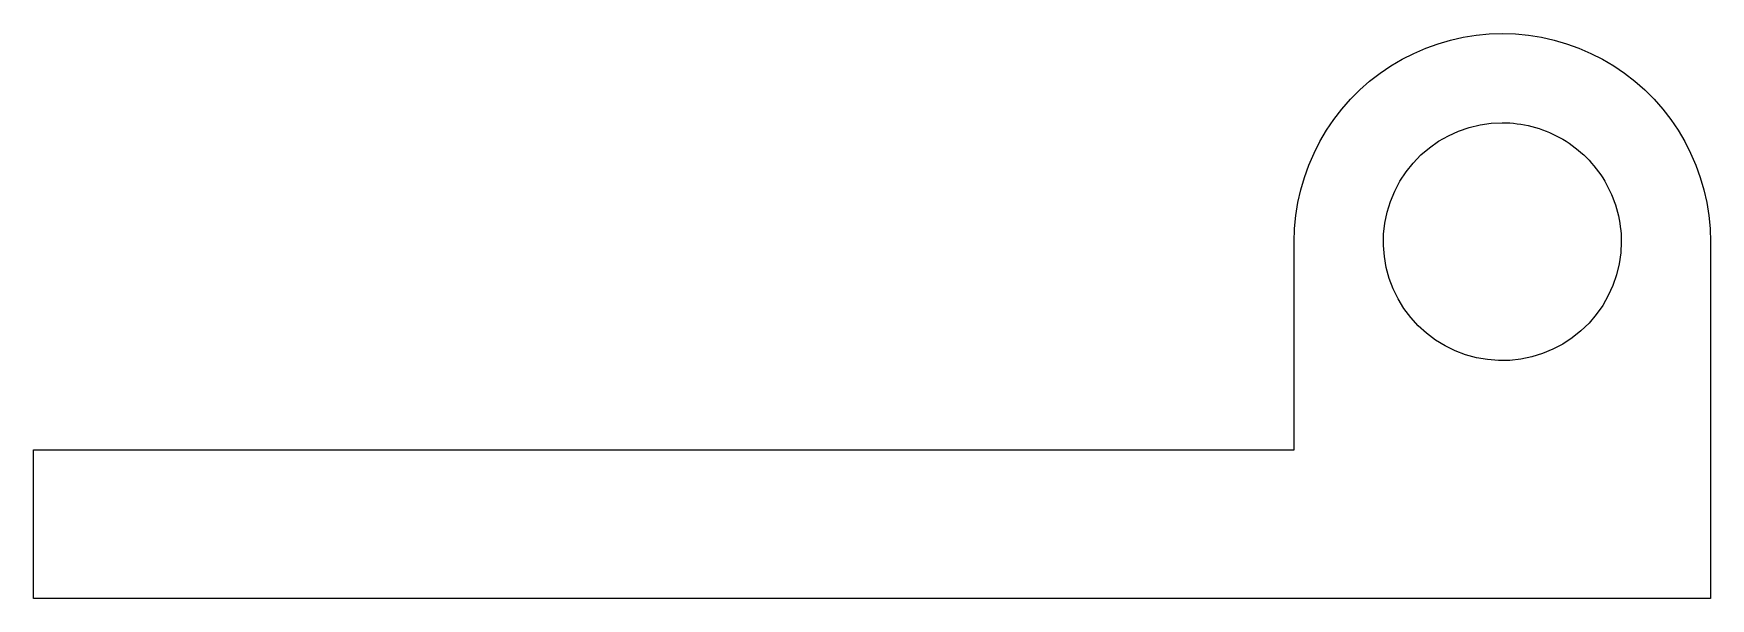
# Model space of a CAD drawing. Header units: metres. Extents: x -40.7 to 15.7, y 0 to 19.
import ezdxf

# ---------------------------------------------------------------- set-up
doc = ezdxf.new("R2010")
doc.units = ezdxf.units.M

msp = doc.modelspace()

# ---------------------------------------------------------------- linework, layer by layer
for points in [[(1.7, 12), (1.714, 12.44), (1.755, 12.877), (1.824, 13.312), (1.92, 13.741), (2.043, 14.163), (2.192, 14.577), (2.366, 14.98), (2.566, 15.372), (2.79, 15.751), (3.037, 16.114), (3.306, 16.462), (3.597, 16.792), (3.908, 17.103), (4.238, 17.394), (4.586, 17.663), (4.949, 17.91), (5.328, 18.134), (5.72, 18.334), (6.123, 18.508), (6.537, 18.657), (6.959, 18.78), (7.388, 18.876), (7.823, 18.945), (8.26, 18.986), (8.7, 19), (9.14, 18.986), (9.577, 18.945), (10.012, 18.876), (10.441, 18.78), (10.863, 18.657), (11.277, 18.508), (11.68, 18.334), (12.072, 18.134), (12.451, 17.91), (12.814, 17.663), (13.162, 17.394), (13.492, 17.103), (13.803, 16.792), (14.094, 16.462), (14.363, 16.114), (14.61, 15.751), (14.834, 15.372), (15.034, 14.98), (15.208, 14.577), (15.357, 14.163), (15.48, 13.741), (15.576, 13.312), (15.645, 12.877), (15.686, 12.44), (15.7, 12)], [(12.7, 12), (12.682, 11.624), (12.629, 11.25), (12.541, 10.884), (12.419, 10.528), (12.264, 10.184), (12.077, 9.857), (11.861, 9.548), (11.616, 9.262), (11.345, 9), (11.051, 8.764), (10.736, 8.557), (10.403, 8.381), (10.055, 8.236), (9.695, 8.126), (9.326, 8.049), (8.951, 8.008), (8.574, 8.002), (8.199, 8.032), (7.827, 8.096), (7.464, 8.196), (7.111, 8.329), (6.773, 8.495), (6.452, 8.692), (6.15, 8.918), (5.872, 9.172), (5.618, 9.45), (5.392, 9.752), (5.195, 10.073), (5.029, 10.411), (4.896, 10.764), (4.796, 11.127), (4.732, 11.499), (4.702, 11.874), (4.708, 12.251), (4.749, 12.626), (4.826, 12.995), (4.936, 13.355), (5.081, 13.703), (5.257, 14.036), (5.464, 14.351), (5.7, 14.645), (5.962, 14.916), (6.248, 15.161), (6.557, 15.377), (6.884, 15.564), (7.228, 15.719), (7.584, 15.841), (7.95, 15.929), (8.324, 15.982), (8.7, 16)], [(8.7, 16), (8.826, 15.998), (8.951, 15.992), (9.076, 15.982), (9.201, 15.968), (9.326, 15.951), (9.45, 15.929), (9.573, 15.904), (9.695, 15.874), (9.816, 15.841), (9.936, 15.804), (10.055, 15.764), (10.172, 15.719), (10.289, 15.671), (10.403, 15.619), (10.516, 15.564), (10.627, 15.505), (10.736, 15.443), (10.843, 15.377), (10.948, 15.308), (11.051, 15.236), (11.152, 15.161), (11.25, 15.082), (11.345, 15), (11.438, 14.916), (11.528, 14.828), (11.616, 14.738), (11.7, 14.645), (11.782, 14.55), (11.861, 14.452), (11.936, 14.351), (12.008, 14.248), (12.077, 14.143), (12.143, 14.036), (12.205, 13.927), (12.264, 13.816), (12.319, 13.703), (12.371, 13.589), (12.419, 13.472), (12.464, 13.355), (12.504, 13.236), (12.541, 13.116), (12.574, 12.995), (12.604, 12.873), (12.629, 12.75), (12.651, 12.626), (12.668, 12.501), (12.682, 12.376), (12.692, 12.251), (12.698, 12.126), (12.7, 12)], [(1.7, 5), (1.7, 5.14), (1.7, 5.28), (1.7, 5.42), (1.7, 5.56), (1.7, 5.7), (1.7, 5.84), (1.7, 5.98), (1.7, 6.12), (1.7, 6.26), (1.7, 6.4), (1.7, 6.54), (1.7, 6.68), (1.7, 6.82), (1.7, 6.96), (1.7, 7.1), (1.7, 7.24), (1.7, 7.38), (1.7, 7.52), (1.7, 7.66), (1.7, 7.8), (1.7, 7.94), (1.7, 8.08), (1.7, 8.22), (1.7, 8.36), (1.7, 8.5), (1.7, 8.64), (1.7, 8.78), (1.7, 8.92), (1.7, 9.06), (1.7, 9.2), (1.7, 9.34), (1.7, 9.48), (1.7, 9.62), (1.7, 9.76), (1.7, 9.9), (1.7, 10.04), (1.7, 10.18), (1.7, 10.32), (1.7, 10.46), (1.7, 10.6), (1.7, 10.74), (1.7, 10.88), (1.7, 11.02), (1.7, 11.16), (1.7, 11.3), (1.7, 11.44), (1.7, 11.58), (1.7, 11.72), (1.7, 11.86), (1.7, 12)], [(1.7, 5), (1.7, 5.14), (1.7, 5.28), (1.7, 5.42), (1.7, 5.56), (1.7, 5.7), (1.7, 5.84), (1.7, 5.98), (1.7, 6.12), (1.7, 6.26), (1.7, 6.4), (1.7, 6.54), (1.7, 6.68), (1.7, 6.82), (1.7, 6.96), (1.7, 7.1), (1.7, 7.24), (1.7, 7.38), (1.7, 7.52), (1.7, 7.66), (1.7, 7.8), (1.7, 7.94), (1.7, 8.08), (1.7, 8.22), (1.7, 8.36), (1.7, 8.5), (1.7, 8.64), (1.7, 8.78), (1.7, 8.92), (1.7, 9.06), (1.7, 9.2), (1.7, 9.34), (1.7, 9.48), (1.7, 9.62), (1.7, 9.76), (1.7, 9.9), (1.7, 10.04), (1.7, 10.18), (1.7, 10.32), (1.7, 10.46), (1.7, 10.6), (1.7, 10.74), (1.7, 10.88), (1.7, 11.02), (1.7, 11.16), (1.7, 11.3), (1.7, 11.44), (1.7, 11.58), (1.7, 11.72), (1.7, 11.86), (1.7, 12)], [(15.7, 12), (15.7, 11.76), (15.7, 11.52), (15.7, 11.28), (15.7, 11.04), (15.7, 10.8), (15.7, 10.56), (15.7, 10.32), (15.7, 10.08), (15.7, 9.84), (15.7, 9.6), (15.7, 9.36), (15.7, 9.12), (15.7, 8.88), (15.7, 8.64), (15.7, 8.4), (15.7, 8.16), (15.7, 7.92), (15.7, 7.68), (15.7, 7.44), (15.7, 7.2), (15.7, 6.96), (15.7, 6.72), (15.7, 6.48), (15.7, 6.24), (15.7, 6), (15.7, 5.76), (15.7, 5.52), (15.7, 5.28), (15.7, 5.04), (15.7, 4.8), (15.7, 4.56), (15.7, 4.32), (15.7, 4.08), (15.7, 3.84), (15.7, 3.6), (15.7, 3.36), (15.7, 3.12), (15.7, 2.88), (15.7, 2.64), (15.7, 2.4), (15.7, 2.16), (15.7, 1.92), (15.7, 1.68), (15.7, 1.44), (15.7, 1.2), (15.7, 0.96), (15.7, 0.72), (15.7, 0.48), (15.7, 0.24), (15.7, 0)], [(-40.7, 0), (-40.7, 0.1), (-40.7, 0.2), (-40.7, 0.3), (-40.7, 0.4), (-40.7, 0.5), (-40.7, 0.6), (-40.7, 0.7), (-40.7, 0.8), (-40.7, 0.9), (-40.7, 1), (-40.7, 1.1), (-40.7, 1.2), (-40.7, 1.3), (-40.7, 1.4), (-40.7, 1.5), (-40.7, 1.6), (-40.7, 1.7), (-40.7, 1.8), (-40.7, 1.9), (-40.7, 2), (-40.7, 2.1), (-40.7, 2.2), (-40.7, 2.3), (-40.7, 2.4), (-40.7, 2.5), (-40.7, 2.6), (-40.7, 2.7), (-40.7, 2.8), (-40.7, 2.9), (-40.7, 3), (-40.7, 3.1), (-40.7, 3.2), (-40.7, 3.3), (-40.7, 3.4), (-40.7, 3.5), (-40.7, 3.6), (-40.7, 3.7), (-40.7, 3.8), (-40.7, 3.9), (-40.7, 4), (-40.7, 4.1), (-40.7, 4.2), (-40.7, 4.3), (-40.7, 4.4), (-40.7, 4.5), (-40.7, 4.6), (-40.7, 4.7), (-40.7, 4.8), (-40.7, 4.9), (-40.7, 5)], [(-40.7, 5), (-39.852, 5), (-39.004, 5), (-38.156, 5), (-37.308, 5), (-36.46, 5), (-35.612, 5), (-34.764, 5), (-33.916, 5), (-33.068, 5), (-32.22, 5), (-31.372, 5), (-30.524, 5), (-29.676, 5), (-28.828, 5), (-27.98, 5), (-27.132, 5), (-26.284, 5), (-25.436, 5), (-24.588, 5), (-23.74, 5), (-22.892, 5), (-22.044, 5), (-21.196, 5), (-20.348, 5), (-19.5, 5), (-18.652, 5), (-17.804, 5), (-16.956, 5), (-16.108, 5), (-15.26, 5), (-14.412, 5), (-13.564, 5), (-12.716, 5), (-11.868, 5), (-11.02, 5), (-10.172, 5), (-9.324, 5), (-8.476, 5), (-7.628, 5), (-6.78, 5), (-5.932, 5), (-5.084, 5), (-4.236, 5), (-3.388, 5), (-2.54, 5), (-1.692, 5), (-0.844, 5), (0.004, 5), (0.852, 5), (1.7, 5)], [(-20, 5), (-19.566, 5), (-19.132, 5), (-18.698, 5), (-18.264, 5), (-17.83, 5), (-17.396, 5), (-16.962, 5), (-16.528, 5), (-16.094, 5), (-15.66, 5), (-15.226, 5), (-14.792, 5), (-14.358, 5), (-13.924, 5), (-13.49, 5), (-13.056, 5), (-12.622, 5), (-12.188, 5), (-11.754, 5), (-11.32, 5), (-10.886, 5), (-10.452, 5), (-10.018, 5), (-9.584, 5), (-9.15, 5), (-8.716, 5), (-8.282, 5), (-7.848, 5), (-7.414, 5), (-6.98, 5), (-6.546, 5), (-6.112, 5), (-5.678, 5), (-5.244, 5), (-4.81, 5), (-4.376, 5), (-3.942, 5), (-3.508, 5), (-3.074, 5), (-2.64, 5), (-2.206, 5), (-1.772, 5), (-1.338, 5), (-0.904, 5), (-0.47, 5), (-0.036, 5), (0.398, 5), (0.832, 5), (1.266, 5), (1.7, 5)], [(15.7, 0), (14.572, 0), (13.444, 0), (12.316, 0), (11.188, 0), (10.06, 0), (8.932, 0), (7.804, 0), (6.676, 0), (5.548, 0), (4.42, 0), (3.292, 0), (2.164, 0), (1.036, 0), (-0.092, 0), (-1.22, 0), (-2.348, 0), (-3.476, 0), (-4.604, 0), (-5.732, 0), (-6.86, 0), (-7.988, 0), (-9.116, 0), (-10.244, 0), (-11.372, 0), (-12.5, 0), (-13.628, 0), (-14.756, 0), (-15.884, 0), (-17.012, 0), (-18.14, 0), (-19.268, 0), (-20.396, 0), (-21.524, 0), (-22.652, 0), (-23.78, 0), (-24.908, 0), (-26.036, 0), (-27.164, 0), (-28.292, 0), (-29.42, 0), (-30.548, 0), (-31.676, 0), (-32.804, 0), (-33.932, 0), (-35.06, 0), (-36.188, 0), (-37.316, 0), (-38.444, 0), (-39.572, 0), (-40.7, 0)]]:
    msp.add_lwpolyline(points)

doc.saveas('drawing.dxf')
